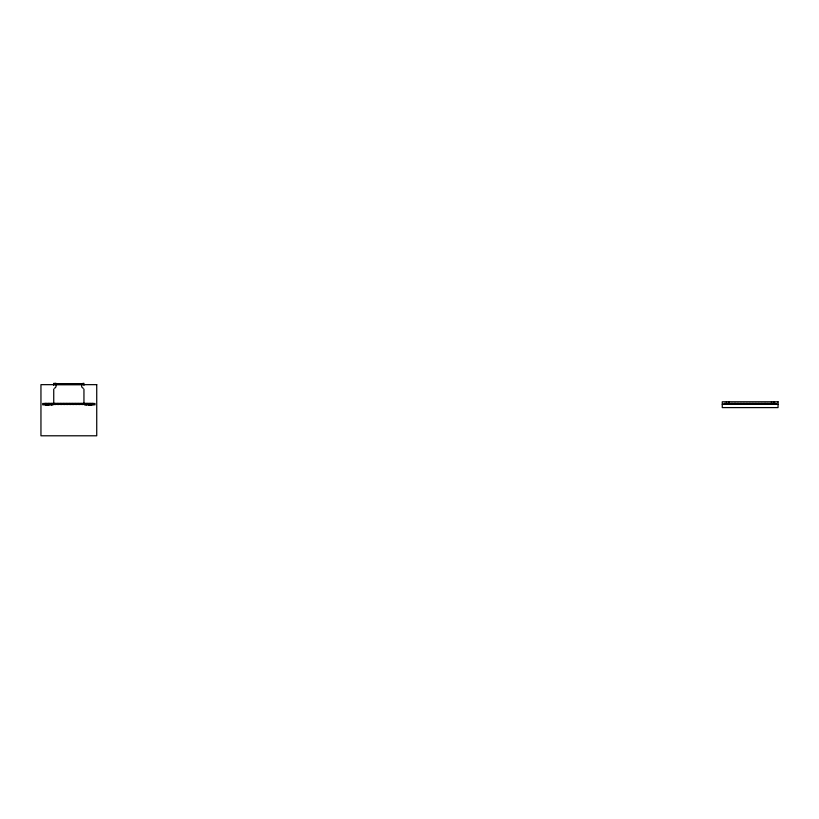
<?xml version="1.0" encoding="UTF-8"?>
<svg xmlns="http://www.w3.org/2000/svg" width="819" height="819" viewBox="0 0 819 819"><rect width="100%" height="100%" fill="white"/><g stroke="black" fill="none" stroke-linecap="round" stroke-linejoin="round"><path stroke-width="1.23" d="M53.696 403.572L53.655 404.207M82.34 384.224A2.058 2.058 0 0 0 82.484 383.732L55.19 383.732A2.058 2.058 0 0 0 55.344 384.224M82.002 384.551L82.484 383.435M84.633 403.982L94.062 403.972M84.633 404.914L94.062 404.903L94.062 403.409L43.622 403.409L43.622 404.903L53.051 404.914M47.256 403.859C42.649 403.941 52.529 403.921 47.512 403.859M90.254 403.859C85.626 403.941 95.444 403.931 90.52 403.859M55.508 384.51L82.176 384.51M45.362 403.562L46.99 403.562M48.393 403.562L50.01 403.562M51.413 403.562L53.04 403.562M54.433 403.562L56.061 403.562M57.453 403.562L59.081 403.562M60.473 403.562L62.101 403.562M63.493 403.562L65.121 403.562M66.513 403.562L68.141 403.562M69.543 403.562L71.171 403.562M72.563 403.562L74.191 403.562M75.583 403.562L77.211 403.562M78.604 403.562L80.231 403.562M81.624 403.562L83.251 403.562M84.644 403.562L86.271 403.562M87.664 403.562L89.291 403.562M90.694 403.562L92.322 403.562M43.622 403.972L53.051 403.982M43.622 404.34L94.062 404.34M722.266 404.34L778.05 404.34M51.413 404.494L53.04 404.494L53.04 403.409M86.271 404.494L84.644 404.494L84.644 403.409M47.338 404.852C41.861 404.76 52.611 404.883 47.512 404.791M90.346 404.852C84.848 404.75 95.516 404.893 90.52 404.791M83.978 403.675L84.05 404.31M776.31 404.34L776.31 403.409L724.047 403.409L724.006 404.34M775.378 403.409L775.378 404.34M773.853 401.781L773.853 402.713M773.638 403.409L773.638 404.34M772.01 403.409L772.01 404.34M771.529 401.781L771.529 402.713M770.607 403.409L770.607 404.34M768.99 403.409L768.99 404.34M767.587 403.409L767.587 404.34M765.96 403.409L765.96 404.34M765.263 403.409L765.263 404.34M764.598 403.409L764.567 404.34M762.939 403.409L762.939 404.34M761.547 403.409L761.547 404.34M759.919 403.409L759.919 404.34M758.527 403.409L758.527 404.34M756.899 403.409L756.899 404.34M755.507 403.409L755.507 404.34M753.879 403.409L753.879 404.34M752.487 403.409L752.487 404.34M750.859 403.409L750.859 404.34M749.457 403.409L749.457 404.34M747.829 403.409L747.829 404.34M746.437 403.409L746.437 404.34M744.809 403.409L744.809 404.34M743.417 403.409L743.417 404.34M741.789 403.409L741.789 404.34M740.396 403.409L740.396 404.34M738.769 403.409L738.769 404.34M737.376 403.409L737.376 404.34M735.718 403.409L735.718 404.34M735.053 403.409L735.053 404.34M734.356 403.409L734.356 404.34M732.729 403.409L732.729 404.34M731.336 403.409L731.336 404.34M729.709 403.409L729.709 404.34M728.787 401.781L728.787 402.713M728.306 403.409L728.306 404.34M726.678 403.409L726.678 404.34M726.463 401.781L726.463 402.713M724.938 403.409L724.938 404.34M94.994 403.429L94.994 404.883M92.322 403.409L92.322 404.494L90.694 404.494L90.694 403.409M89.291 403.409L89.291 404.494L87.664 404.494L87.664 403.409M86.271 403.409L86.271 404.903M83.947 383.312L83.947 385.35M83.947 389.117L83.947 403.081M83.282 383.272L83.282 384.193M83.251 403.409L83.251 404.494L81.624 404.494L81.624 403.409M80.231 403.409L80.231 404.494L78.604 404.494L78.604 403.409M77.211 403.409L77.211 404.494L75.583 404.494L75.583 403.409M74.191 403.409L74.191 404.494L72.563 404.494L72.563 403.409M71.171 403.409L71.171 404.494L69.543 404.494L69.543 403.409M68.141 403.409L68.141 404.494L66.513 404.494L66.513 403.409M65.121 403.409L65.121 404.494L63.493 404.494L63.493 403.409M62.101 403.409L62.101 404.494L60.473 404.494L60.473 403.409M59.081 403.409L59.081 404.494L57.453 404.494L57.453 403.409M56.061 403.409L56.061 404.494L54.433 404.494L54.433 403.409M54.402 383.272L54.402 384.193M53.737 383.312L53.737 385.35M53.737 389.117L53.737 403.081M51.413 403.409L51.413 404.903M50.01 403.409L50.01 404.494L48.393 404.494L48.393 403.409M46.99 403.409L46.99 404.494L45.362 404.494L45.362 403.409M42.69 403.429L42.69 404.883M55.999 385.473A2.324 2.324 0 0 1 54.392 388.237M83.282 388.216A2.324 2.324 0 0 1 81.685 385.462M55.231 383.384A1.833 0.921 -78.1 0 1 56.214 383.742M96.734 384.654L40.95 384.654L40.95 435.79L96.734 435.79L96.734 384.654M778.05 401.781L722.266 401.781L722.266 407.596L778.05 407.596L778.05 401.781"/></g></svg>
